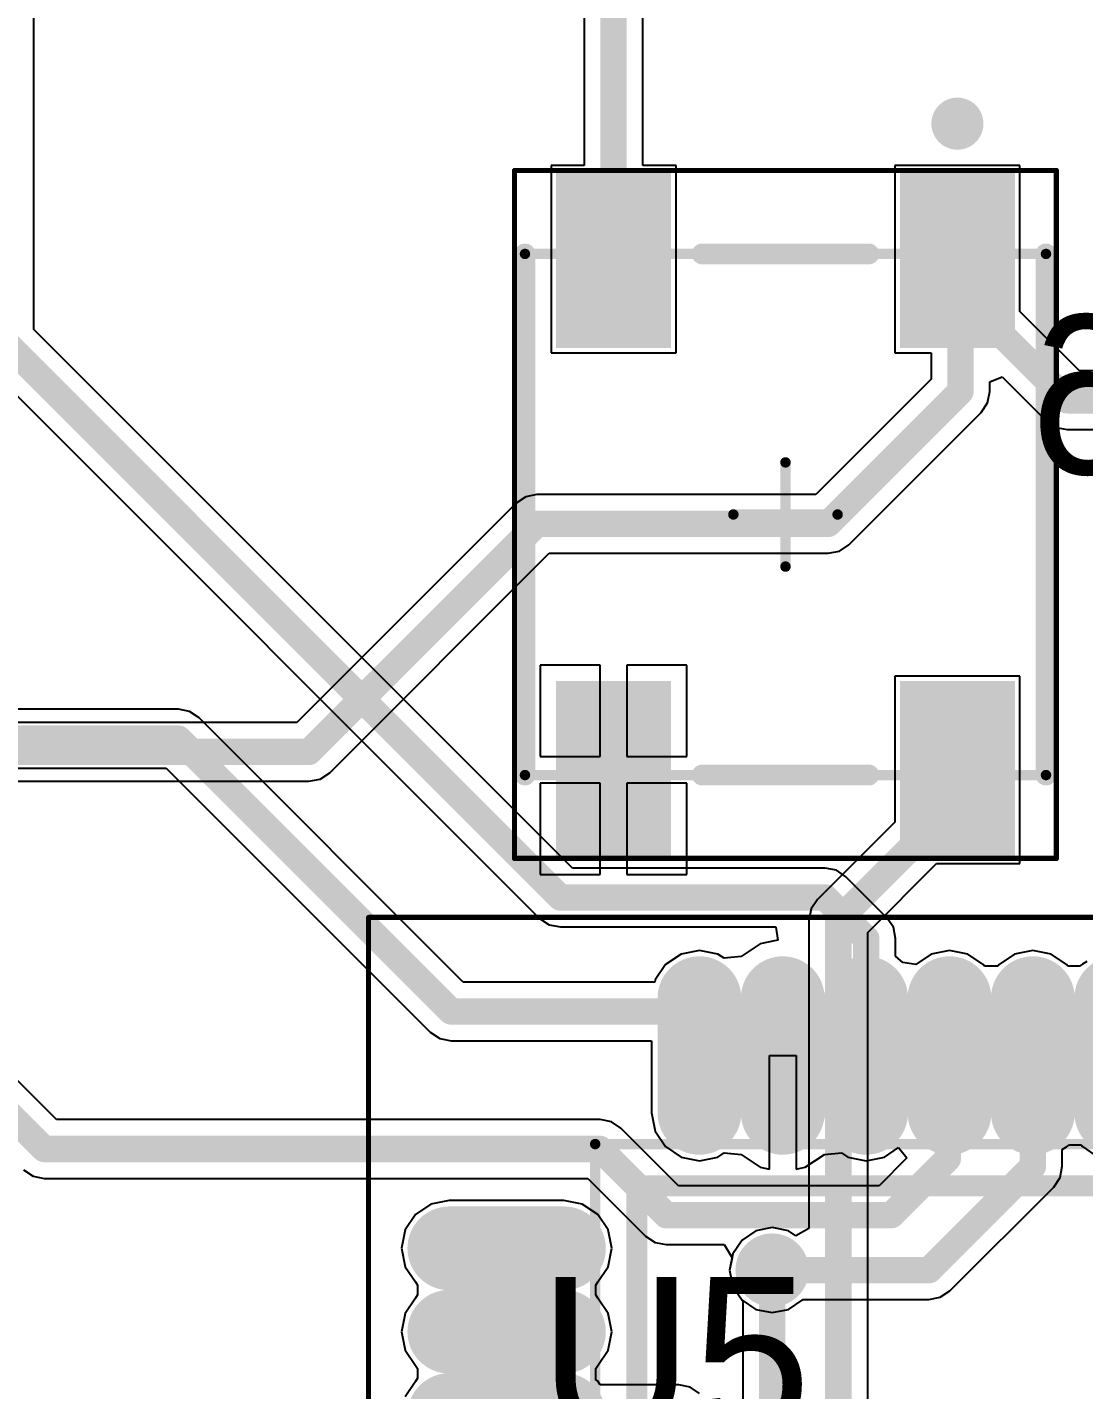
# Model space of a CAD drawing. Header units: millimetres. Extents: x 0 to 5455, y 0 to 5455.
# Drawn here: x 14.31 to 24.45, y 51.54 to 64.61 of the extents above; entities that cross this region are included whole.
import ezdxf

# ---------------------------------------------------------------- set-up
doc = ezdxf.new("R2010")
doc.units = ezdxf.units.MM
for name, color, linetype in [('BottomLayer', 5, 'Continuous'), ('BottomOverlay', 54, 'Continuous'), ('BottomPaste', 16, 'Continuous'), ('BottomSolder', 6, 'Continuous'), ('Mechanical13', 56, 'Continuous'), ('Mechanical15', 56, 'Continuous'), ('TopLayer', 1, 'Continuous'), ('TopOverlay', 2, 'Continuous'), ('TopPaste', 8, 'Continuous'), ('TopSolder', 216, 'Continuous'), ('ViaHoleLayer', 16, 'Continuous')]:
    doc.layers.add(name, color=color, linetype=linetype)

# ---------------------------------------------------------------- blocks, each defined once
blk = doc.blocks.new('ATML_44ML_M_B_1')
at = {"layer": 'BottomLayer'}
h = blk.add_hatch(color=5, dxfattribs=at)
edge = h.paths.add_edge_path()
edge.add_arc((5.3, -2.4), 0.3, 90, 270)
edge.add_line((5.3, -2.7), (6.4, -2.7))
edge.add_arc((6.4, -2.4), 0.3, 270, 450)
edge.add_line((6.4, -2.1), (5.3, -2.1))
h = blk.add_hatch(color=5, dxfattribs=at)
edge = h.paths.add_edge_path()
edge.add_arc((5.3, -3.2), 0.3, 90, 270)
edge.add_line((5.3, -3.5), (6.4, -3.5))
edge.add_arc((6.4, -3.2), 0.3, 270, 450)
edge.add_line((6.4, -2.9), (5.3, -2.9))
h = blk.add_hatch(color=5, dxfattribs=at)
edge = h.paths.add_edge_path()
edge.add_arc((5.3, -4), 0.3, 90, 270)
edge.add_line((5.3, -4.3), (6.4, -4.3))
edge.add_arc((6.4, -4), 0.3, 270, 450)
edge.add_line((6.4, -3.7), (5.3, -3.7))
h = blk.add_hatch(color=5, dxfattribs=at)
edge = h.paths.add_edge_path()
edge.add_arc((0.8, -6.4), 0.3, 180, 360)
edge.add_line((1.1, -6.4), (1.1, -5.3))
edge.add_arc((0.8, -5.3), 0.3, 0, 180)
edge.add_line((0.5, -5.3), (0.5, -6.4))
h = blk.add_hatch(color=5, dxfattribs=at)
edge = h.paths.add_edge_path()
edge.add_arc((1.6, -6.4), 0.3, 180, 360)
edge.add_line((1.9, -6.4), (1.9, -5.3))
edge.add_arc((1.6, -5.3), 0.3, 0, 180)
edge.add_line((1.3, -5.3), (1.3, -6.4))
h = blk.add_hatch(color=5, dxfattribs=at)
edge = h.paths.add_edge_path()
edge.add_arc((2.4, -6.4), 0.3, 180, 360)
edge.add_line((2.7, -6.4), (2.7, -5.3))
edge.add_arc((2.4, -5.3), 0.3, 0, 180)
edge.add_line((2.1, -5.3), (2.1, -6.4))
h = blk.add_hatch(color=5, dxfattribs=at)
edge = h.paths.add_edge_path()
edge.add_arc((3.2, -6.4), 0.3, 180, 360)
edge.add_line((3.5, -6.4), (3.5, -5.3))
edge.add_arc((3.2, -5.3), 0.3, 0, 180)
edge.add_line((2.9, -5.3), (2.9, -6.4))
h = blk.add_hatch(color=5, dxfattribs=at)
edge = h.paths.add_edge_path()
edge.add_arc((4, -6.4), 0.3, 180, 360)
edge.add_line((4.3, -6.4), (4.3, -5.3))
edge.add_arc((4, -5.3), 0.3, 0, 180)
edge.add_line((3.7, -5.3), (3.7, -6.4))
at = {"layer": 'BottomPaste'}
h = blk.add_hatch(color=16, dxfattribs=at)
edge = h.paths.add_edge_path()
edge.add_arc((5.3, -2.4), 0.3, 90, 270)
edge.add_line((5.3, -2.7), (6.4, -2.7))
edge.add_arc((6.4, -2.4), 0.3, 270, 450)
edge.add_line((6.4, -2.1), (5.3, -2.1))
h = blk.add_hatch(color=16, dxfattribs=at)
edge = h.paths.add_edge_path()
edge.add_arc((5.3, -3.2), 0.3, 90, 270)
edge.add_line((5.3, -3.5), (6.4, -3.5))
edge.add_arc((6.4, -3.2), 0.3, 270, 450)
edge.add_line((6.4, -2.9), (5.3, -2.9))
h = blk.add_hatch(color=16, dxfattribs=at)
edge = h.paths.add_edge_path()
edge.add_arc((5.3, -4), 0.3, 90, 270)
edge.add_line((5.3, -4.3), (6.4, -4.3))
edge.add_arc((6.4, -4), 0.3, 270, 450)
edge.add_line((6.4, -3.7), (5.3, -3.7))
h = blk.add_hatch(color=16, dxfattribs=at)
edge = h.paths.add_edge_path()
edge.add_arc((0.8, -6.4), 0.3, 180, 360)
edge.add_line((1.1, -6.4), (1.1, -5.3))
edge.add_arc((0.8, -5.3), 0.3, 0, 180)
edge.add_line((0.5, -5.3), (0.5, -6.4))
h = blk.add_hatch(color=16, dxfattribs=at)
edge = h.paths.add_edge_path()
edge.add_arc((1.6, -6.4), 0.3, 180, 360)
edge.add_line((1.9, -6.4), (1.9, -5.3))
edge.add_arc((1.6, -5.3), 0.3, 0, 180)
edge.add_line((1.3, -5.3), (1.3, -6.4))
h = blk.add_hatch(color=16, dxfattribs=at)
edge = h.paths.add_edge_path()
edge.add_arc((2.4, -6.4), 0.3, 180, 360)
edge.add_line((2.7, -6.4), (2.7, -5.3))
edge.add_arc((2.4, -5.3), 0.3, 0, 180)
edge.add_line((2.1, -5.3), (2.1, -6.4))
h = blk.add_hatch(color=16, dxfattribs=at)
edge = h.paths.add_edge_path()
edge.add_arc((3.2, -6.4), 0.3, 180, 360)
edge.add_line((3.5, -6.4), (3.5, -5.3))
edge.add_arc((3.2, -5.3), 0.3, 0, 180)
edge.add_line((2.9, -5.3), (2.9, -6.4))
h = blk.add_hatch(color=16, dxfattribs=at)
edge = h.paths.add_edge_path()
edge.add_arc((4, -6.4), 0.3, 180, 360)
edge.add_line((4.3, -6.4), (4.3, -5.3))
edge.add_arc((4, -5.3), 0.3, 0, 180)
edge.add_line((3.7, -5.3), (3.7, -6.4))
at = {"layer": 'BottomSolder'}
h = blk.add_hatch(color=6, dxfattribs=at)
edge = h.paths.add_edge_path()
edge.add_arc((5.3, -2.4), 0.402, 90, 270)
edge.add_line((5.3, -2.802), (6.4, -2.802))
edge.add_arc((6.4, -2.4), 0.402, 270, 450)
edge.add_line((6.4, -1.998), (5.3, -1.998))
h = blk.add_hatch(color=6, dxfattribs=at)
edge = h.paths.add_edge_path()
edge.add_arc((5.3, -3.2), 0.402, 90, 270)
edge.add_line((5.3, -3.602), (6.4, -3.602))
edge.add_arc((6.4, -3.2), 0.402, 270, 450)
edge.add_line((6.4, -2.798), (5.3, -2.798))
h = blk.add_hatch(color=6, dxfattribs=at)
edge = h.paths.add_edge_path()
edge.add_arc((5.3, -4), 0.402, 90, 270)
edge.add_line((5.3, -4.402), (6.4, -4.402))
edge.add_arc((6.4, -4), 0.402, 270, 450)
edge.add_line((6.4, -3.598), (5.3, -3.598))
h = blk.add_hatch(color=6, dxfattribs=at)
edge = h.paths.add_edge_path()
edge.add_arc((0, -6.4), 0.402, 180, 360)
edge.add_line((0.402, -6.4), (0.402, -5.3))
edge.add_arc((0, -5.3), 0.402, 0, 180)
edge.add_line((-0.402, -5.3), (-0.402, -6.4))
h = blk.add_hatch(color=6, dxfattribs=at)
edge = h.paths.add_edge_path()
edge.add_arc((0.8, -6.4), 0.402, 180, 360)
edge.add_line((1.202, -6.4), (1.202, -5.3))
edge.add_arc((0.8, -5.3), 0.402, 0, 180)
edge.add_line((0.398, -5.3), (0.398, -6.4))
h = blk.add_hatch(color=6, dxfattribs=at)
edge = h.paths.add_edge_path()
edge.add_arc((1.6, -6.4), 0.402, 180, 360)
edge.add_line((2.002, -6.4), (2.002, -5.3))
edge.add_arc((1.6, -5.3), 0.402, 0, 180)
edge.add_line((1.198, -5.3), (1.198, -6.4))
h = blk.add_hatch(color=6, dxfattribs=at)
edge = h.paths.add_edge_path()
edge.add_arc((2.4, -6.4), 0.402, 180, 360)
edge.add_line((2.802, -6.4), (2.802, -5.3))
edge.add_arc((2.4, -5.3), 0.402, 0, 180)
edge.add_line((1.998, -5.3), (1.998, -6.4))
h = blk.add_hatch(color=6, dxfattribs=at)
edge = h.paths.add_edge_path()
edge.add_arc((3.2, -6.4), 0.402, 180, 360)
edge.add_line((3.602, -6.4), (3.602, -5.3))
edge.add_arc((3.2, -5.3), 0.402, 0, 180)
edge.add_line((2.798, -5.3), (2.798, -6.4))
h = blk.add_hatch(color=6, dxfattribs=at)
edge = h.paths.add_edge_path()
edge.add_arc((4, -6.4), 0.402, 180, 360)
edge.add_line((4.402, -6.4), (4.402, -5.3))
edge.add_arc((4, -5.3), 0.402, 0, 180)
edge.add_line((3.598, -5.3), (3.598, -6.4))
at = {"layer": 'BottomOverlay', "const_width": 0.2}
for points in [[(4.6, 4.6), (4.6, -4.6)], [(4.6, -4.6), (-4.6, -4.6)]]:
    blk.add_lwpolyline(points, dxfattribs=at)
at = {"layer": 'BottomOverlay', "const_width": 0.1}
blk.add_lwpolyline([(4.55, -4.6, 1), (4.65, -4.6, 1)], format="xyb", close=True, dxfattribs=at)
blk.add_lwpolyline([(4.55, -4.6, 1), (4.65, -4.6, 1)], format="xyb", close=True, dxfattribs=at)
at = {"layer": 'Mechanical13', "const_width": 0.1}
for points in [[(5, 5), (5, -5)], [(5, -5), (-5, -5)]]:
    blk.add_lwpolyline(points, dxfattribs=at)
at = {"layer": 'Mechanical13', "const_width": 0.05}
blk.add_lwpolyline([(4.975, -5, 1), (5.025, -5, 1)], format="xyb", close=True, dxfattribs=at)
blk.add_lwpolyline([(4.975, -5, 1), (5.025, -5, 1)], format="xyb", close=True, dxfattribs=at)
at = {"layer": 'Mechanical15', "const_width": 0.05}
for points in [[(7.175, 7.175), (7.175, -7.175)], [(7.175, -7.175), (-7.175, -7.175)]]:
    blk.add_lwpolyline(points, dxfattribs=at)
at = {"layer": 'Mechanical15', "const_width": 0.025}
blk.add_lwpolyline([(7.163, -7.175, 1), (7.187, -7.175, 1)], format="xyb", close=True, dxfattribs=at)
blk.add_lwpolyline([(7.163, -7.175, 1), (7.187, -7.175, 1)], format="xyb", close=True, dxfattribs=at)
blk = doc.blocks.new('ADAI_WS2812B_V_4')
at = {"layer": 'TopLayer'}
for points in [[(-3.2, 2.1), (-1.7, 2.1), (-1.7, 1.2), (-3.2, 1.2)], [(1.7, 2.1), (3.2, 2.1), (3.2, 1.2), (1.7, 1.2)], [(-3.2, -1.2), (-1.7, -1.2), (-1.7, -2.1), (-3.2, -2.1)], [(1.7, -1.2), (3.2, -1.2), (3.2, -2.1), (1.7, -2.1)]]:
    blk.add_hatch(color=1, dxfattribs=at).paths.add_polyline_path(points)
at = {"layer": 'TopPaste'}
for points in [[(-3.2, 2.1), (-1.7, 2.1), (-1.7, 1.2), (-3.2, 1.2)], [(1.7, 2.1), (3.2, 2.1), (3.2, 1.2), (1.7, 1.2)], [(-3.2, -1.2), (-1.7, -1.2), (-1.7, -2.1), (-3.2, -2.1)], [(1.7, -1.2), (3.2, -1.2), (3.2, -2.1), (1.7, -2.1)]]:
    blk.add_hatch(color=8, dxfattribs=at).paths.add_polyline_path(points)
at = {"layer": 'TopSolder'}
for points in [[(-3.302, 2.202), (-1.598, 2.202), (-1.598, 1.098), (-3.302, 1.098)], [(1.598, 2.202), (3.302, 2.202), (3.302, 1.098), (1.598, 1.098)], [(-3.302, -1.098), (-1.598, -1.098), (-1.598, -2.202), (-3.302, -2.202)], [(1.598, -1.098), (3.302, -1.098), (3.302, -2.202), (1.598, -2.202)]]:
    blk.add_hatch(color=216, dxfattribs=at).paths.add_polyline_path(points)
at = {"layer": 'Mechanical13', "const_width": 0.1}
for points in [[(2.5, 2.5), (-2.5, 2.5)], [(-2.5, -2.5), (-2.5, 2.5)], [(2.5, -2.5), (2.5, 2.5)], [(2.5, -2.5), (-2.5, -2.5)]]:
    blk.add_lwpolyline(points, dxfattribs=at)
at = {"layer": 'Mechanical13', "const_width": 0.05}
for points in [[(-2.525, 2.5, 1), (-2.475, 2.5, 1)], [(-2.525, 2.5, 1), (-2.475, 2.5, 1)], [(2.475, 2.5, 1), (2.525, 2.5, 1)], [(2.475, 2.5, 1), (2.525, 2.5, 1)], [(-2.525, -2.5, 1), (-2.475, -2.5, 1)], [(-2.525, -2.5, 1), (-2.475, -2.5, 1)], [(2.475, -2.5, 1), (2.525, -2.5, 1)], [(2.475, -2.5, 1), (2.525, -2.5, 1)]]:
    blk.add_lwpolyline(points, format="xyb", close=True, dxfattribs=at)
at = {"layer": 'Mechanical15'}
for points, const_width in [([(-3.3, -2.598), (-3.3, 2.6)], 0.05), ([(3.3, 2.6), (-3.3, 2.6)], 0.05), ([(3.3, -2.6), (3.3, 2.6)], 0.05), ([(0, -0.5), (0, 0.5)], 0.1), ([(0.5, 0), (-0.5, 0)], 0.1), ([(3.3, -2.6), (-3.3, -2.6)], 0.05)]:
    blk.add_lwpolyline(points, dxfattribs=dict(at, const_width=const_width))
for points, const_width in [([(-3.313, 2.6, 1), (-3.288, 2.6, 1)], 0.025), ([(-3.313, 2.6, 1), (-3.288, 2.6, 1)], 0.025), ([(3.288, 2.6, 1), (3.313, 2.6, 1)], 0.025), ([(3.288, 2.6, 1), (3.313, 2.6, 1)], 0.025), ([(-0.025, 0.5, 1), (0.025, 0.5, 1)], 0.05), ([(-0.525, 0, 1), (-0.475, 0, 1)], 0.05), ([(0.475, 0, 1), (0.525, 0, 1)], 0.05), ([(-0.025, -0.5, 1), (0.025, -0.5, 1)], 0.05), ([(-3.313, -2.598, 1), (-3.288, -2.598, 1)], 0.025), ([(-3.313, -2.6, 1), (-3.288, -2.6, 1)], 0.025), ([(3.288, -2.6, 1), (3.313, -2.6, 1)], 0.025), ([(3.288, -2.6, 1), (3.313, -2.6, 1)], 0.025)]:
    blk.add_lwpolyline(points, format="xyb", close=True, dxfattribs=dict(at, const_width=const_width))
at = {"layer": 'TopOverlay', "const_width": 0.2}
for points in [[(2.5, 2.5), (-2.5, 2.5)], [(-2.5, -0.8), (-2.5, 0.8)], [(2.5, -0.8), (2.5, 0.8)], [(2.5, -2.5), (-2.5, -2.5)]]:
    blk.add_lwpolyline(points, dxfattribs=at)
at = {"layer": 'TopOverlay'}
for points, const_width in [([(-2.55, 2.5, 1), (-2.45, 2.5, 1)], 0.1), ([(2.45, 2.5, 1), (2.55, 2.5, 1)], 0.1), ([(-3.625, 1.65, 1), (-3.875, 1.65, 1)], 0.25), ([(-3.938, 1.65, 1), (-3.813, 1.65, 1)], 0.125), ([(-3.687, 1.65, 1), (-3.562, 1.65, 1)], 0.125), ([(-2.55, 0.8, 1), (-2.45, 0.8, 1)], 0.1), ([(2.45, 0.8, 1), (2.55, 0.8, 1)], 0.1), ([(-2.55, -0.8, 1), (-2.45, -0.8, 1)], 0.1), ([(2.45, -0.8, 1), (2.55, -0.8, 1)], 0.1), ([(-2.55, -2.5, 1), (-2.45, -2.5, 1)], 0.1), ([(2.45, -2.5, 1), (2.55, -2.5, 1)], 0.1)]:
    blk.add_lwpolyline(points, format="xyb", close=True, dxfattribs=dict(at, const_width=const_width))

msp = doc.modelspace()

# ---------------------------------------------------------------- hatches: boundary and pattern name
at = {"layer": 'BottomLayer'}
h = msp.add_hatch(color=5, dxfattribs=at)
edge = h.paths.add_edge_path()
edge.add_arc((21.463, 52.686), 0.25, 0, 360)
at = {"layer": 'BottomSolder'}
h = msp.add_hatch(color=6, dxfattribs=at)
edge = h.paths.add_edge_path()
edge.add_arc((21.463, 52.686), 0.352, 0, 360)
at = {"layer": 'TopLayer'}
h = msp.add_hatch(color=1, dxfattribs=at)
edge = h.paths.add_edge_path()
edge.add_arc((21.463, 52.686), 0.25, 0, 360)
at = {"layer": 'TopSolder'}
h = msp.add_hatch(color=216, dxfattribs=at)
edge = h.paths.add_edge_path()
edge.add_arc((21.463, 52.686), 0.352, 0, 360)
at = {"layer": 'ViaHoleLayer'}
h = msp.add_hatch(color=16, dxfattribs=at)
edge = h.paths.add_edge_path()
edge.add_arc((21.463, 52.686), 0.175, 0, 360)

# ---------------------------------------------------------------- linework, layer by layer
at = {"layer": 'BottomLayer'}
for p, q in [((14.379, 61.712), (14.379, 72.477)), ((19.548, 56.543), (14.379, 61.712)), ((13.897, 61.395), (19.231, 56.061)), ((15.765, 58.067), (13.625, 58.067)), ((15.873, 58.046), (15.765, 58.067)), ((15.765, 58.067), (15.765, 58.067)), ((15.964, 57.985), (15.873, 58.046)), ((18.499, 55.45), (15.964, 57.985)), ((13.625, 57.503), (15.648, 57.503)), ((15.648, 57.503), (18.182, 54.968)), ((21.971, 56.543), (19.548, 56.543)), ((22.079, 56.522), (21.971, 56.543)), ((21.971, 56.543), (21.971, 56.543)), ((22.171, 56.461), (22.079, 56.522)), ((22.565, 56.067), (22.171, 56.461)), ((19.231, 56.061), (19.323, 56)), ((19.323, 56), (19.431, 55.979)), ((19.431, 55.979), (19.431, 55.979)), ((19.431, 55.979), (21.492, 55.979)), ((21.492, 55.979), (21.497, 55.976)), ((21.497, 55.976), (21.519, 55.851)), ((22.626, 55.975), (22.565, 56.067)), ((22.565, 56.067), (22.565, 56.067)), ((22.647, 55.867), (22.626, 55.975)), ((21.486, 55.844), (21.349, 55.817)), ((21.519, 55.851), (21.486, 55.844)), ((22.647, 55.699), (22.647, 55.867)), ((20.589, 55.719), (20.441, 55.619)), ((20.765, 55.754), (20.589, 55.719)), ((20.941, 55.719), (20.765, 55.754)), ((21.002, 55.678), (20.941, 55.719)), ((21.166, 55.694), (21.002, 55.678)), ((21.349, 55.817), (21.166, 55.694)), ((22.716, 55.637), (22.647, 55.699)), ((22.989, 55.719), (22.841, 55.619)), ((23.165, 55.754), (22.989, 55.719)), ((23.341, 55.719), (23.165, 55.754)), ((23.489, 55.619), (23.341, 55.719)), ((23.789, 55.719), (23.641, 55.619)), ((23.965, 55.754), (23.789, 55.719)), ((24.141, 55.719), (23.965, 55.754)), ((24.289, 55.619), (24.141, 55.719)), ((20.441, 55.619), (20.341, 55.471)), ((22.841, 55.619), (22.716, 55.637)), ((23.501, 55.601), (23.489, 55.619)), ((23.629, 55.601), (23.501, 55.601)), ((23.641, 55.619), (23.629, 55.601)), ((24.302, 55.601), (24.289, 55.619)), ((24.412, 55.601), (24.302, 55.601)), ((24.442, 55.62), (24.412, 55.601)), ((24.483, 55.647), (24.442, 55.62)), ((20.337, 55.45), (18.499, 55.45)), ((20.341, 55.471), (20.337, 55.45)), ((18.182, 54.968), (18.274, 54.907)), ((18.274, 54.907), (18.382, 54.886)), ((18.382, 54.886), (18.382, 54.886)), ((18.382, 54.886), (20.306, 54.886)), ((20.306, 54.886), (20.306, 54.195)), ((14.595, 54.13), (13.952, 54.774)), ((21.438, 53.655), (21.438, 54.745)), ((21.438, 54.745), (21.692, 54.745)), ((21.692, 54.745), (21.692, 53.655)), ((19.812, 54.13), (14.595, 54.13)), ((19.92, 54.109), (19.812, 54.13)), ((19.812, 54.13), (19.812, 54.13)), ((20.306, 54.195), (20.341, 54.019)), ((20.012, 54.048), (19.92, 54.109)), ((20.564, 53.495), (20.012, 54.048)), ((20.341, 54.019), (20.441, 53.871)), ((20.441, 53.871), (20.589, 53.771)), ((22.541, 53.771), (22.675, 53.861)), ((22.675, 53.861), (22.756, 53.762)), ((24.247, 53.843), (24.288, 53.87)), ((24.288, 53.87), (24.318, 53.889)), ((24.318, 53.889), (24.429, 53.889)), ((24.429, 53.889), (24.441, 53.871)), ((24.441, 53.871), (24.589, 53.771)), ((20.589, 53.771), (20.765, 53.736)), ((20.765, 53.736), (20.941, 53.771)), ((20.941, 53.771), (21.002, 53.812)), ((21.002, 53.812), (21.166, 53.796)), ((21.166, 53.796), (21.349, 53.673)), ((21.781, 53.673), (21.964, 53.796)), ((21.964, 53.796), (22.128, 53.812)), ((22.128, 53.812), (22.189, 53.771)), ((22.189, 53.771), (22.365, 53.736)), ((22.365, 53.736), (22.541, 53.771)), ((22.756, 53.762), (22.489, 53.495)), ((24.247, 53.683), (24.247, 53.843)), ((14.278, 53.648), (14.37, 53.587)), ((21.349, 53.673), (21.438, 53.655)), ((21.692, 53.655), (21.781, 53.673)), ((24.226, 53.575), (24.247, 53.683)), ((14.37, 53.587), (14.478, 53.566)), ((14.478, 53.566), (19.695, 53.566)), ((19.695, 53.566), (20.247, 53.013)), ((22.489, 53.495), (20.564, 53.495)), ((23.168, 52.486), (24.165, 53.483)), ((24.165, 53.483), (24.226, 53.575)), ((18.365, 53.354), (18.189, 53.319)), ((19.465, 53.354), (18.365, 53.354)), ((19.641, 53.319), (19.465, 53.354)), ((18.041, 53.219), (17.941, 53.071)), ((18.189, 53.319), (18.041, 53.219)), ((19.789, 53.219), (19.641, 53.319)), ((19.889, 53.071), (19.789, 53.219)), ((17.941, 53.071), (17.906, 52.895)), ((19.924, 52.895), (19.889, 53.071)), ((20.247, 53.013), (20.247, 53.013)), ((20.247, 53.013), (20.339, 52.952)), ((20.339, 52.952), (20.447, 52.931)), ((17.906, 52.895), (17.941, 52.719)), ((19.889, 52.719), (19.924, 52.895)), ((20.447, 52.931), (21.004, 52.931)), ((21.004, 52.931), (21.079, 52.804)), ((17.941, 52.719), (18.04, 52.572)), ((19.79, 52.572), (19.889, 52.719)), ((21.079, 52.804), (21.055, 52.686)), ((21.055, 52.686), (21.086, 52.53)), ((18.04, 52.572), (18.059, 52.542)), ((19.771, 52.542), (19.79, 52.572)), ((18.059, 52.448), (18.04, 52.418)), ((18.059, 52.542), (18.059, 52.448)), ((19.771, 52.448), (19.771, 52.542)), ((19.79, 52.418), (19.771, 52.448)), ((21.086, 52.53), (21.175, 52.398)), ((22.968, 52.404), (23.076, 52.425)), ((23.076, 52.425), (23.168, 52.486)), ((18.04, 52.418), (17.941, 52.271)), ((19.889, 52.271), (19.79, 52.418)), ((21.175, 52.398), (21.307, 52.309)), ((21.307, 52.309), (21.463, 52.278)), ((21.463, 52.278), (21.619, 52.309)), ((21.619, 52.309), (21.751, 52.398)), ((21.751, 52.398), (21.755, 52.404)), ((21.755, 52.404), (22.968, 52.404)), ((22.968, 52.404), (22.968, 52.404)), ((17.941, 52.271), (17.906, 52.095)), ((19.924, 52.095), (19.889, 52.271)), ((17.906, 52.095), (17.941, 51.919)), ((19.889, 51.919), (19.924, 52.095)), ((17.941, 51.919), (18.04, 51.772)), ((19.79, 51.772), (19.889, 51.919)), ((18.04, 51.772), (18.059, 51.742)), ((19.771, 51.742), (19.79, 51.772)), ((18.059, 51.648), (18.04, 51.618)), ((18.059, 51.742), (18.059, 51.648)), ((19.771, 51.631), (19.771, 51.742)), ((18.04, 51.618), (17.941, 51.471)), ((19.789, 51.619), (19.771, 51.631)), ((19.813, 51.584), (19.789, 51.619)), ((20.567, 51.584), (19.813, 51.584)), ((20.568, 51.584), (20.567, 51.584)), ((20.676, 51.562), (20.568, 51.584)), ((20.767, 51.501), (20.676, 51.562))]:
    msp.add_line(p, q, dxfattribs=at)
at = {"layer": 'BottomLayer', "const_width": 0.254}
for points in [[(14.097, 61.595), (19.431, 56.261)], [(12.7, 57.785), (15.765, 57.785)], [(15.765, 57.785), (18.382, 55.168)], [(19.431, 56.261), (21.971, 56.261)], [(21.971, 56.261), (22.365, 55.867)], [(22.365, 54.745), (22.365, 55.867)], [(18.382, 55.168), (20.605, 55.168)], [(20.605, 55.168), (20.765, 55.008)], [(20.765, 54.745), (20.765, 55.008)], [(23.149, 54.729), (23.165, 54.745)], [(23.149, 53.756), (23.149, 54.729)], [(23.965, 53.683), (23.965, 54.745)], [(13.752, 54.574), (14.478, 53.848)], [(14.478, 53.848), (19.812, 53.848)], [(19.812, 53.848), (20.447, 53.213)], [(22.606, 53.213), (23.149, 53.756)], [(22.968, 52.686), (23.965, 53.683)], [(20.447, 53.213), (22.606, 53.213)], [(21.463, 52.686), (22.968, 52.686)]]:
    msp.add_lwpolyline(points, dxfattribs=at)
at = {"layer": 'BottomLayer', "const_width": 0.127}
for points in [[(15.701, 57.785, 1), (15.828, 57.785, 1)], [(15.701, 57.785, 1), (15.828, 57.785, 1)], [(19.368, 56.261, 1), (19.495, 56.261, 1)], [(19.368, 56.261, 1), (19.495, 56.261, 1)], [(21.907, 56.261, 1), (22.035, 56.261, 1)], [(21.907, 56.261, 1), (22.035, 56.261, 1)], [(22.302, 55.867, 1), (22.429, 55.867, 1)], [(22.302, 55.867, 1), (22.429, 55.867, 1)], [(18.318, 55.168, 1), (18.445, 55.168, 1)], [(18.318, 55.168, 1), (18.445, 55.168, 1)], [(20.542, 55.168, 1), (20.669, 55.168, 1)], [(20.542, 55.168, 1), (20.669, 55.168, 1)], [(20.702, 55.008, 1), (20.829, 55.008, 1)], [(20.702, 55.008, 1), (20.829, 55.008, 1)], [(20.702, 54.745, 1), (20.829, 54.745, 1)], [(22.302, 54.745, 1), (22.429, 54.745, 1)], [(23.085, 54.729, 1), (23.212, 54.729, 1)], [(23.085, 54.729, 1), (23.212, 54.729, 1)], [(23.102, 54.745, 1), (23.229, 54.745, 1)], [(23.902, 54.745, 1), (24.029, 54.745, 1)], [(14.415, 53.848, 1), (14.541, 53.848, 1)], [(14.415, 53.848, 1), (14.541, 53.848, 1)], [(19.748, 53.848, 1), (19.875, 53.848, 1)], [(19.748, 53.848, 1), (19.875, 53.848, 1)], [(23.085, 53.756, 1), (23.212, 53.756, 1)], [(23.085, 53.756, 1), (23.212, 53.756, 1)], [(23.902, 53.683, 1), (24.029, 53.683, 1)], [(23.902, 53.683, 1), (24.029, 53.683, 1)], [(20.384, 53.213, 1), (20.511, 53.213, 1)], [(20.384, 53.213, 1), (20.511, 53.213, 1)], [(22.543, 53.213, 1), (22.669, 53.213, 1)], [(22.543, 53.213, 1), (22.669, 53.213, 1)], [(21.399, 52.686, 1), (21.526, 52.686, 1)], [(22.905, 52.686, 1), (23.032, 52.686, 1)], [(22.905, 52.686, 1), (23.032, 52.686, 1)]]:
    msp.add_lwpolyline(points, format="xyb", close=True, dxfattribs=at)
at = {"layer": 'TopLayer'}
for p, q in [((19.659, 67.192), (19.659, 63.286)), ((20.223, 63.286), (20.223, 67.075)), ((19.659, 63.286), (19.341, 63.286)), ((19.341, 63.286), (19.341, 61.486)), ((20.541, 63.286), (20.223, 63.286)), ((20.541, 61.486), (20.541, 63.286)), ((23.841, 63.286), (22.641, 63.286)), ((22.641, 63.286), (22.641, 61.486)), ((23.841, 61.885), (23.841, 63.286)), ((24.412, 61.314), (23.841, 61.885)), ((19.341, 61.486), (20.541, 61.486)), ((22.641, 61.486), (22.988, 61.486)), ((22.988, 61.486), (22.988, 61.233)), ((25.333, 61.314), (24.412, 61.314)), ((22.988, 61.233), (21.883, 60.128)), ((23.552, 61.209), (23.67, 61.258)), ((23.552, 61.116), (23.552, 61.209)), ((23.67, 61.258), (24.095, 60.832)), ((23.531, 61.008), (23.552, 61.116)), ((23.552, 61.116), (23.552, 61.116)), ((23.47, 60.916), (23.531, 61.008)), ((22.2, 59.646), (23.47, 60.916)), ((23.47, 60.916), (23.47, 60.916)), ((24.095, 60.832), (24.095, 60.832)), ((24.095, 60.832), (24.187, 60.771)), ((24.187, 60.771), (24.295, 60.75)), ((24.295, 60.75), (24.295, 60.75)), ((24.295, 60.75), (24.781, 60.75)), ((19.006, 60.046), (16.901, 57.94)), ((19.098, 60.107), (19.006, 60.046)), ((19.006, 60.046), (19.006, 60.046)), ((19.206, 60.128), (19.098, 60.107)), ((21.883, 60.128), (19.206, 60.128)), ((19.206, 60.128), (19.206, 60.128)), ((22.108, 59.585), (22.2, 59.646)), ((17.218, 57.458), (19.323, 59.564)), ((19.323, 59.564), (22, 59.564)), ((22, 59.564), (22.108, 59.585)), ((22, 59.564), (22, 59.564)), ((19.814, 58.49), (19.237, 58.49)), ((19.237, 58.49), (19.237, 57.613)), ((19.814, 57.613), (19.814, 58.49)), ((20.645, 58.49), (20.068, 58.49)), ((20.068, 58.49), (20.068, 57.613)), ((20.645, 57.613), (20.645, 58.49)), ((23.841, 58.386), (22.641, 58.386)), ((22.641, 58.386), (22.641, 56.985)), ((23.841, 56.586), (23.841, 58.386)), ((16.901, 57.94), (13.625, 57.94)), ((19.237, 57.613), (19.814, 57.613)), ((20.068, 57.613), (20.645, 57.613)), ((17.018, 57.376), (17.126, 57.397)), ((17.126, 57.397), (17.218, 57.458)), ((13.625, 57.376), (17.018, 57.376)), ((17.018, 57.376), (17.018, 57.376)), ((19.814, 57.359), (19.237, 57.359)), ((19.237, 57.359), (19.237, 56.482)), ((19.814, 56.482), (19.814, 57.359)), ((20.645, 57.359), (20.068, 57.359)), ((20.068, 57.359), (20.068, 56.482)), ((20.645, 56.482), (20.645, 57.359)), ((22.641, 56.985), (21.898, 56.243)), ((19.237, 56.482), (19.814, 56.482)), ((20.068, 56.482), (20.645, 56.482)), ((22.38, 55.926), (23.04, 56.586)), ((23.04, 56.586), (23.841, 56.586)), ((21.898, 56.243), (21.837, 56.151)), ((21.837, 56.151), (21.816, 56.043)), ((21.816, 56.043), (21.816, 56.043)), ((21.816, 56.043), (21.816, 53.084)), ((22.38, 51.271), (22.38, 55.926)), ((21.463, 53.094), (21.307, 53.063)), ((21.619, 53.063), (21.463, 53.094)), ((21.816, 53.084), (21.689, 53.016)), ((21.175, 52.974), (21.086, 52.842)), ((21.307, 53.063), (21.175, 52.974)), ((21.689, 53.016), (21.619, 53.063)), ((21.086, 52.842), (21.055, 52.686)), ((21.055, 52.686), (21.086, 52.53)), ((21.086, 52.53), (21.175, 52.398)), ((21.175, 52.398), (21.181, 52.394)), ((21.181, 52.394), (21.181, 51.298))]:
    msp.add_line(p, q, dxfattribs=at)
at = {"layer": 'TopLayer', "const_width": 0.254}
for points in [[(19.941, 62.386), (19.941, 67.192)], [(23.241, 62.086), (23.241, 62.386)], [(23.241, 62.086), (24.295, 61.032)], [(23.27, 61.116), (23.27, 61.959)], [(22, 59.846), (23.27, 61.116)], [(24.295, 61.032), (25.333, 61.032)], [(17.018, 57.658), (19.206, 59.846)], [(19.206, 59.846), (22, 59.846)], [(12.729, 57.658), (17.018, 57.658)], [(23.241, 57.186), (23.241, 57.486)], [(22.098, 56.043), (23.241, 57.186)], [(22.098, 50.954), (22.098, 56.043)], [(21.463, 51.181), (21.463, 52.686)]]:
    msp.add_lwpolyline(points, dxfattribs=at)
at = {"layer": 'TopLayer', "const_width": 0.127}
for points in [[(19.878, 62.386, 1), (20.005, 62.386, 1)], [(23.177, 62.386, 1), (23.305, 62.386, 1)], [(23.177, 62.086, 1), (23.305, 62.086, 1)], [(23.177, 62.086, 1), (23.305, 62.086, 1)], [(23.206, 61.959, 1), (23.333, 61.959, 1)], [(23.206, 61.116, 1), (23.333, 61.116, 1)], [(23.206, 61.116, 1), (23.333, 61.116, 1)], [(24.231, 61.032, 1), (24.358, 61.032, 1)], [(24.231, 61.032, 1), (24.358, 61.032, 1)], [(19.142, 59.846, 1), (19.269, 59.846, 1)], [(19.142, 59.846, 1), (19.269, 59.846, 1)], [(21.936, 59.846, 1), (22.063, 59.846, 1)], [(21.936, 59.846, 1), (22.063, 59.846, 1)], [(16.954, 57.658, 1), (17.081, 57.658, 1)], [(16.954, 57.658, 1), (17.081, 57.658, 1)], [(23.177, 57.486, 1), (23.305, 57.486, 1)], [(23.177, 57.186, 1), (23.305, 57.186, 1)], [(23.177, 57.186, 1), (23.305, 57.186, 1)], [(22.035, 56.043, 1), (22.162, 56.043, 1)], [(22.035, 56.043, 1), (22.162, 56.043, 1)], [(21.399, 52.686, 1), (21.526, 52.686, 1)]]:
    msp.add_lwpolyline(points, format="xyb", close=True, dxfattribs=at)

# ---------------------------------------------------------------- block references
for name, p, rotation in [('ADAI_WS2812B_V_4', (21.591, 59.936), 270), ('ATML_44ML_M_B_1', (24.765, 48.895), 180)]:
    msp.add_blockref(name, p, dxfattribs=dict(rotation=rotation))

# ---------------------------------------------------------------- texts
at = {"layer": 'BottomOverlay', "text_generation_flag": 2}
msp.add_text('C26', height=1.524, dxfattribs=at).set_placement((27.685, 60.325))
at = {"layer": 'TopOverlay'}
msp.add_text('U5', height=1.524, dxfattribs=at).set_placement((19.229, 51.097))

doc.saveas('drawing.dxf')
